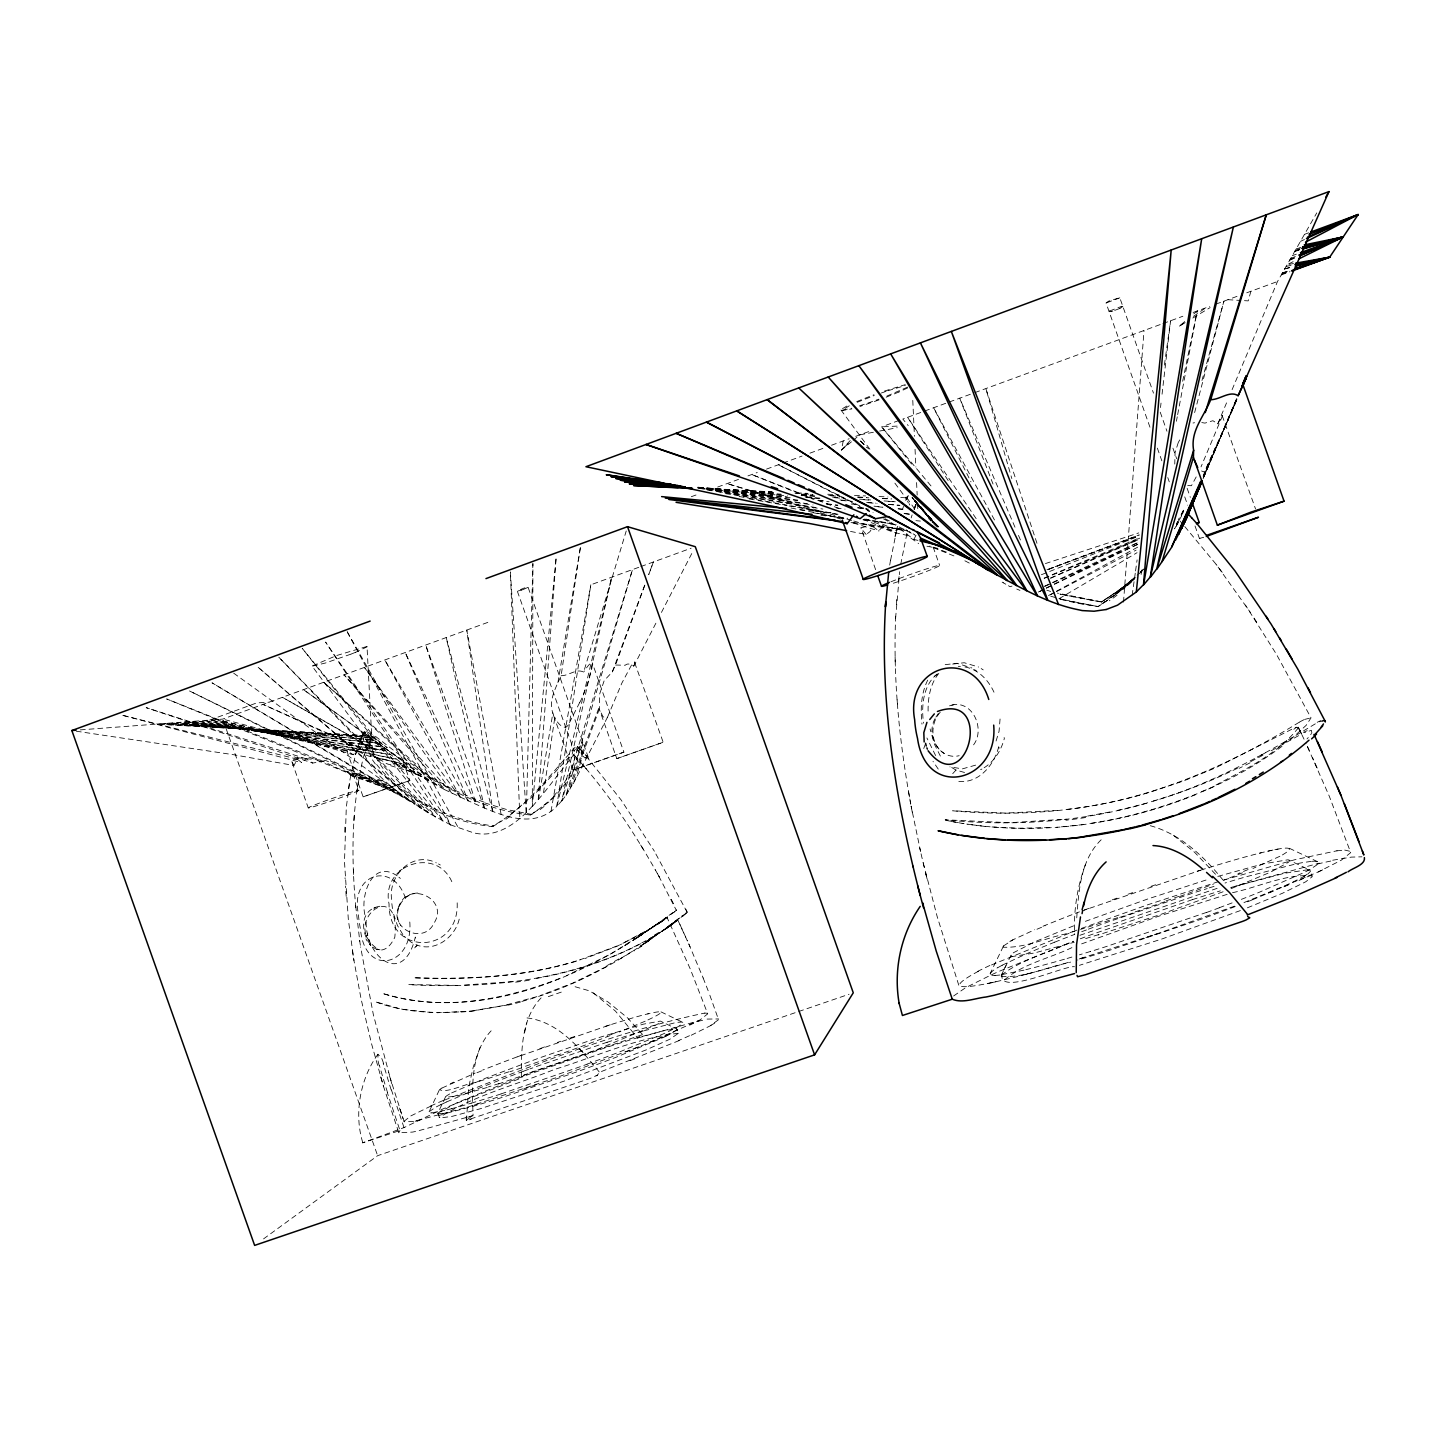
<?xml version="1.0" encoding="UTF-8"?>
<svg xmlns="http://www.w3.org/2000/svg" width="1437" height="1437" viewBox="0 0 1437 1437"><rect width="100%" height="100%" fill="white"/><g stroke="black" fill="none" stroke-linecap="round" stroke-linejoin="round"><path stroke-width="0.75" stroke-dasharray="5 3.75" d="M347.233 631.867L450.841 824.964L473.24 832.724A70.97 51.966 27.6 0 1 476.491 833.46C498.908 837.232 518.326 821.838 532.301 806.229L532.929 563.609M451.649 1092.91L486.047 1078.001L539.755 1057.794L596.948 1038.179L643.237 1024.186L660.391 1021.096L676.899 1029.072L678.426 1033.293L669.876 1039.22L646.003 1049.962L563.681 1081.271L480.263 1108.753L452.206 1116.351L439.65 1118.04L437.782 1113.226L445.47 1096.97M928.104 711.081C927.907 697.304 930.457 682.377 940.121 671.923M391.618 899.454C387.99 875.331 412.688 850.65 436.291 862.865M457.182 902.849C459.319 954.545 388.511 956.683 389.05 903.981C380.374 863.601 438.824 845.154 452.906 884.402M437.028 785.231L323.756 682.234L444.446 789.578L412.185 771.364L368.716 737.343A37.811 7.347 7.6 0 1 366.884 736.247L363.345 735.277L361.316 736.93L355.604 754.353L350.107 778.926L346.299 807.271L344.485 861.859L348.347 919.626L353.825 959.754L361.064 998.859L371.411 1043.298L383.499 1086.354L398.803 1132.769L412.491 1132.087A138.509 11.209 -20.1 0 0 417.341 1131.081L473.078 1115.615C472.055 1086.947 470.42 1052.71 491.58 1030.347M526.337 812.623L532.876 563.627M428.765 780.956L403.456 766.478L403.222 761.772L400.797 759.652L303.476 689.634L436.704 785.428M875.618 569.663L860.961 527.882M409.796 921.997C413.335 966.562 364.513 977.537 360.453 928.913A56.905 28.65 83.6 0 1 358.406 914.13C349.532 871.828 396.037 860.152 406.473 901.807M363.974 735.582L312.027 666.049L336.563 655.559L367.01 646.434L372.363 748.479L369.309 744.312L369.722 742.193M1000.062 719.003L999.056 731.343L995.051 744.33M1183.334 524.954L1179.112 519.853L1176.454 523.858L1179.041 519.655L1174.55 528.852M344.916 827.119L344.611 835.041M895.7 616.204C892.772 681.91 900.029 747.725 912.279 812.21L911.112 806.049L920.901 853.075M1076.744 917.848C1078.738 890.689 1080.57 859.452 1101.496 839.459M895.592 618.215L899.67 571.71M369.758 742.175A8.712 1.886 -69.3 0 1 370.566 739.839C362.896 750.599 359.663 775.872 356.789 791.967L357.328 788.32C351.364 828.466 352.173 869.313 356.017 909.603M353.915 820.725L354.382 814.168M360.921 737.756C360.777 761.089 381.919 779.429 398.606 792.362M532.552 806.265L538.21 799.619L556.173 557.179L532.301 806.229M1123.5 602.139L1144.014 330.51M896.347 604.51L897.011 595.924M667.289 918.207L666.966 917.273L690.263 968.951L707.74 1013.857L700.106 1019.857L644.279 1044.663L557.322 1077.301L468.354 1106.885L413.048 1121.561L404.174 1121.758L388.349 1072.307M1304.042 739.229L1298.455 727.625L1298.114 730.661L1298.294 727.302L1295.114 727.589L1214.858 768.148L1182.974 781.189L1149.061 792.505A236.458 106.338 -12.9 0 1 1134.709 796.601C1075.505 812.3 1013.588 816.45 952.677 810.791L1005.702 813.108L1058.081 810.36M1141.122 574.477L1141.643 570.022M1160.503 407.551L1161.024 403.096M1162.048 394.205L1170.58 320.756L1164.078 367.261M898.448 581.536L899.418 573.758M1132.14 595.313L1135.248 573.183M1135.553 570.956L1137.098 559.891M362.304 735.816L364.244 731.415L370.62 739.049M538.264 799.619L543.384 793.547L554.844 717.386C546.581 703.537 555.4 688.557 561.095 675.749L580.62 545.97L557.43 685.485M895.359 535.265L895.089 536.468L896.814 529.355L890.042 563.035M638.764 567.31L590.823 584.805L556.748 806.373C531.528 832.059 494.903 812.57 468.264 800.804L405.234 652.506L476.042 804.558M916.016 535.408L913.824 539.432L901.664 530.217L891.281 527.828L874.971 520.966M348.544 788.59L349.425 782.967M889.719 565.1L890.832 558.113M368.986 740.72C384.649 792.003 443.764 819.162 493.645 826.024L502.429 820.527M357.508 787.081L358.406 781.548M538.48 799.655L552.886 712.878M1298.473 727.661C1277.87 753.958 1245.16 769.424 1216.043 784.979M900.73 564.31L907.214 532.139M550.982 811.438L590.823 584.805M946.498 552.113L929.775 546.006M1149.959 427.202L1106.041 302.92L1108.61 301.141L1119.764 297.693L1153.498 393.145M644.872 585.11L615.485 665.062L612.306 671.941L604.205 680.581L599.75 693.712L599.301 709.088L616.832 758.628L663.175 742.246L634.148 661.254M541.102 997.871C521.092 1018.833 521.326 1050.788 521.326 1078.001L450.895 1105.556A137.862 11.316 -20.1 0 0 443.207 1108.807L404.013 1127.596L362.555 1142.882L399.971 1130.488L387.289 1092.551M1176.4 421.257L1177.244 416.838M1177.657 414.646L1197.219 310.985L1192.351 315.116M843.232 440.943L841.417 450.086L851.44 441.788M1182.651 381.29L1197.219 310.985M1119.782 297.836L1106.095 302.991M524.631 1032.413L526.822 1022.91M558.544 804.433L561.759 800.804L611.641 577.207L556.891 806.373L558.436 804.558M1222.51 415.778L1201.027 466.863M403.222 761.772L409.85 780.578L363.13 796.852L346.748 750.635L353.286 754.748L360.471 747.905C365.986 755.287 370.512 742.408 376.243 750.94L384.577 748.426M896.49 530.594L897.532 526.301M914.291 509.021L916.357 502.968L914.704 500.902L923.147 510.943M1003.349 946.3L990.183 973.478L991.656 975.256M76.287 731.199L233.8 754.766L293.956 765.472L297.405 759.203L301.644 762.652L306.063 758.79L312.709 763.065L323.002 761.269L337.785 768.328L396.504 790.601M441.877 1088.06A58.683 4.221 -20 0 0 439.65 1089.641C446.458 1093.485 464.187 1084.199 473.509 1082.977A137.054 9.754 -19.9 0 0 486.963 1078.882L511.356 1071.014M1194.632 412.581L1223.911 301.177L1201.961 380.5M421.939 776.537L399.989 764.071L399.235 766.55L421.58 776.752M403.977 1121.363L410.659 1116.01L431.639 1105.718M1250.891 291.262L1248.214 300.89L1242.125 300.531M355.604 754.353L357.166 748.964M561.957 800.84L566.07 795.056L632.496 569.591L561.759 800.804M907.412 496.07L906.531 498.873L893.652 481.467M475.396 799.457L451.883 788.877L430.022 776.501L408.252 761.664L375.847 736.642L366.309 731.433L369.237 735.708A31.183 6.736 51.3 0 1 370.548 737.612L371.159 740.342A8.532 2.425 -68.9 0 1 370.387 742.426L369.543 744.222M582.29 745.102L582.757 741.779L580.297 745.587M561.113 675.731C568.908 675.821 576.435 668.151 583.638 672.103L626.227 530.971M615.611 665.026L625.185 665.241C629.963 660.822 635.334 670.325 634.543 661.433M582.236 745.264L581.446 747.563M1006.008 965.592C982.836 1003.744 1064.799 964.694 1074.481 966.76M911.166 517.895L912.118 514.877M902.616 509.039L903.532 506.381M913.986 509.111L916.375 502.591M566.07 795.056L569.824 789.272L599.301 709.088M648.752 574.602L653.386 561.975L648.734 574.423M1085.294 864.93C1077.193 887.168 1073.421 911.04 1074.714 934.697M581.446 747.599L580.764 749.36M905.669 500.399L906.909 497.04M923.74 748.497L925.679 743.288M566.286 795.092L599.552 706.088M612.306 671.941L644.854 584.805M1183.729 510.853L1182.453 514.033M398.983 906.262C388.134 928.356 423.664 945.672 434.172 922.913C449.386 898.7 407.928 880.073 398.983 906.262L399.791 904.538M586.907 757.568C581.68 759.814 574.782 741.133 574.243 751.335L517.248 590.948L524.146 588.02L528.062 587.212L588.164 757.048M479.994 1047.519L473.276 1066.955L468.767 1086.767L466.468 1120.375L590.445 1078.307L597.343 1075.181L599.498 1072.289L679.917 1040.298M580.764 749.378L621.089 799.906L654.392 851.207M813.162 512.722L843.824 518.649L844.633 517.392M1201.781 422.568L1204.96 423.107L1212.918 420.718L1217.768 423.825L1227.881 399.702M1232.102 389.661L1277.511 281.508L1316.777 212.892M1236.574 398.714L1203.541 477.066M1203.559 477.443L1236.503 398.911M1203.074 478.755L1236.88 398.66L1203.919 476.473M439.219 1090.198L428.909 1112.13A71.868 5.604 -20.1 0 0 429.555 1112.705L429.861 1112.813A79.879 6.251 -20.1 0 0 431.477 1112.903M1203.416 477.515L1236.736 399.737L1203.362 476.958M1203.452 476.85L1237.131 398.911M1203.182 476.599L1237.077 398.857M1229.659 415.886L1205.697 469.073L1203.847 471.929L1201.566 470.959M1235.012 403.617L1237.311 398.372M579.668 702.549L568.333 724.877M1181.196 515.434L1182.256 512.955M1203.218 475.539L1216.654 445.039M569.824 789.272L575.77 778.064L581.931 758.179L581.68 750.635L577.62 746.521L576.237 748.695M579.614 747.042C567.938 762.149 555.185 778.441 543.384 793.547M607.528 717.135L621.844 683.132L632.963 662.331M1178.286 442.488L1175.089 452.547L1174.765 464.079M1182.256 512.937L1183.1 511.662M579.632 747.024L580.297 745.605M1182.579 512.219L1183.477 510.261M1203.703 537.294L1199.428 538.444L1203.056 536.773M1183.495 510.225L1178.232 519.907M395.947 759.059L210.359 720.027L347.646 751.282C354.113 747.599 362.286 753.922 368.59 756.042L400.959 763.406M347.646 751.282L346.766 750.599M927.709 680.15C920.901 693.658 920.434 709.357 921.979 724.14M1181.609 515.919L1178.286 521.811M366.291 731.469L364.477 734.864A4.67 1.347 -67.7 0 1 364.172 735.367L364.172 735.331M360.489 739.534L362.393 735.546L366.884 740.576L370.045 749.324L367.746 741.528L368.95 735.816L367.89 735.798M579.722 702.442C583.602 696.963 603.199 641.98 583.638 672.103M914.345 509.255L915.243 507.045A10.885 1.401 -70.5 0 0 916.213 504.405C916.249 500.166 921.153 509.111 918.638 505.07M1177.855 522.709L1176.795 524.792M1001.248 975.4L1011.163 954.94M908.418 495.567L906.621 498.962L907.555 501.244M1196.195 476.922L1191.435 485.724L1187.716 485.562M935.092 718.644C925.518 734.81 939.223 760.568 959.18 755.7M1217.768 423.825L1222.204 415.724M1181.932 514.051L1181.358 515.147M1311.855 732.852L1311.388 730.319L1304.473 732.672M573.255 783.758L607.456 717.297L605.749 718.015L603.019 716.704L599.355 709.267M633.573 666.552L657.32 620.425M661.433 612.449L693.245 550.676M1175.825 526.589L1174.712 528.582M1178.52 522.206L1174.658 529.157M658.775 876.013L676.306 910.286M1178.52 442.057L1179.759 439.92M616.832 758.628L663.175 742.246M437.782 1113.226L457.505 1102.466L504.153 1083.516A159.435 13.131 -20.1 0 1 523.355 1076.295L603.54 1048.381A169.027 13.975 -20 0 1 635.747 1038.268A144.85 11.891 -20 0 1 640.166 1036.975L665.026 1030.347L676.611 1028.892M973.585 744.851C985.89 728.451 971.789 698.095 949.785 705.639M576.219 748.713L575.59 749.755M990.183 973.478L992.626 970.945A90.854 9.107 -19 0 1 996.38 968.448L997.673 967.676M383.445 1063.218A13.238 4.562 75.7 0 0 381.559 1058.045L377.949 1054.237L377.931 1060.183A13.184 2.748 75 0 0 379.26 1065.715M623.892 752.144L572.932 770.142L623.892 752.144L592.224 662.744M687.209 912.387L654.194 850.866M414.7 772.118L394.025 762.885C386.984 769.675 378.236 753.204 368.59 756.042M568.316 724.913C564.148 731.631 556.335 721.859 554.844 717.386M667.037 917.255L661.685 921.386M935.918 717.099L938.361 713.542M396.271 790.745L352.406 776.249L352.873 773.771L390.774 785.895M377.949 1054.237C359.861 1079.043 353.951 1114.286 362.753 1142.505M1310.67 734.666L1311.496 733.481M528.044 587.356L523.05 589.565M367.333 646.704L355.783 652.236M1060.434 594.199L1101.299 602.067L1121.094 588.667M1061.045 599.463L1098.084 606.594L1108.232 599.93M1001.409 975.094C1020.647 960.347 1045.076 953.773 1067.026 943.947A203.785 21.483 -18.8 0 1 1073.385 941.469M906.657 498.89L905.795 497.885L906.783 497.849M429.07 1111.735L435.662 1107.262A71.958 5.622 -20.1 0 1 440.423 1104.837M940.211 712.285C929.703 723.619 930.26 744.653 943.929 753.293M676.845 1029.844L669.965 1034.353M899.867 528.151C891.838 536.199 884.905 520.499 878.959 531.007L873.121 526.732L869.834 531.762L866.152 534.456L848.8 531.097M593.23 992.859L615.449 1011.091L637.615 1038.035L642.483 1034.46L627.574 1017.917L608.049 1001.984L589.278 990.794L574.261 986.5M415.904 946.534L417.125 945.133C435.609 952.21 455.457 936.78 459.301 918.746L459.05 918.045M414.718 947.899L417.125 945.133L411.305 942.349L404.462 936.475M642.249 1034.73L531.888 1071.948L524.128 1075.163L521.326 1078.001M1141.75 571.207L1139.29 573.776M850.219 440.494L841.417 450.086L850.955 440.925M937.337 673.827C922.877 685.395 921.297 706.142 923.524 723.206M1306.987 738.941L1308.281 737.54M952.713 773.645L956.018 770.052L965.071 772.639M553.335 796.529L562.442 785.716L570.238 773.034L574.764 760.389L573.884 754.874L567.615 758.628L532.893 796.116L509.273 815.767M1140.942 572.052L1143.888 568.926M1003.655 945.833L1012.869 939.834L1034.694 929.721M1140.349 572.68L1142.451 570.489M1222.222 415.688L1255.543 508.949M661.487 922.051L664.684 918.8L638.244 936.996L642.824 933.96M1142.936 569.663L1140.206 572.375L1142.846 569.806M953.629 995.967L965.7 987.632L990.919 975.04A178.457 18.753 -18.9 0 1 999.074 971.358L1073.457 941.217M399.971 1130.488L398.803 1132.769M1135.212 577.818L1113.585 596.121M1134.619 578.41L1132.069 580.853L1135.895 577.207M1140.206 572.375L1141.93 570.74M363.13 796.852L409.868 780.507M1131.242 581.572L1134.458 578.59L1128.746 583.853L1134.458 578.59M686.347 913.267L681.192 917.65M1123.824 586.601L1137.888 574.531M677.186 920.416L647.656 941.253L659.996 932.505M297.639 757.748L325.983 760.64L342.85 767.861L350.987 775.585L351.814 772.855L385.547 781.333M547.587 802.097L543.024 806.013M1130.937 580.764L1124.866 585.739M1127.686 583.494L1133.452 578.608M1128.081 583.153L1134.152 577.925M674.761 911.705L651.105 928.356M1185.148 322.66L1179.382 326.127L1185.866 320.613M1125.854 586.368L1128.404 584.194L1123.483 588.362M853.111 440.387L859.811 434.854L877.396 431.495M1121.686 588.2L1130.272 581.267M1124.327 586.17L1126.842 584.105L1115.112 593.086L1120.878 588.757M1290.228 739.875L1306.179 725.326L1311.029 717.853L1276.361 654.14L1245.43 605.049M466.271 1120.177L473.078 1115.615L467.726 1117.25M1307.939 873.947L1310.4 871.451L1309.987 870.139L1288.827 860.062M1122.926 588.847L1124.722 587.392L1098.084 606.594M675.857 921.53L668.564 926.883L677.797 920.273M1115.058 595.026L1098.119 606.522L1082.995 604.241M1115.902 594.397L1121.596 589.996M674.815 921.386L682.467 915.549M668.007 926.578L676.108 920.398M1120.267 589.332L1123.896 586.458M671.582 923.865L673.45 922.446M1109.741 310.931L1109.166 311.685L1111.088 311.542M666.014 928.068L669.552 925.41M297.585 757.784C296.83 761.269 291.226 758 291.819 761.538L308.254 807.863M1282.002 746.324C1256.71 765.202 1228.958 780.794 1199.626 792.416M1116.836 591.793L1101.389 601.941L1064.871 595.277M906.711 497.885L908.615 500.166A47.565 14.334 4.9 0 0 909.801 502.034L915.567 510.297M654.841 925.554L676.611 909.89M263.546 1238.892L377.644 1155.671L849.051 994.26M662.331 920.919L667.037 917.542L660.499 922.213M537.654 810.127L530.487 814.995C469.755 809.157 420.305 771.328 371.5 739.229M651.392 927.979L657.463 923.632L640.848 935.271L651.392 927.979L647.207 930.907M575.141 747.24C549.437 775.585 526.193 807.81 491.723 826.598C447.32 821.263 403.887 799.852 376.35 764.035M669.75 926.057L675.336 922.105L670.863 925.266M648.841 940.445L653.53 937.158M685.629 913.196L686.599 912.531M659.385 922.985L663.445 920.165L657.841 924.027L664.235 919.698L654.643 926.111L663.768 919.931M1179.382 326.127L1186.387 321.259M1193.411 316.391L1205.661 307.877M665.978 928.643L670.666 925.446L664.595 929.577L673.971 923.111L661.613 931.535L669.049 926.56M1293.821 729.295L1296.749 727.122M691.251 1035.233L709.878 1026.018L718.554 1019.695L709.106 993.165M664.487 918.89L666.822 917.345M638.244 936.996L643.507 933.493M984.147 767.753C994.494 761.233 1001.302 750.132 1004.337 738.42L1004.122 737.522M1112.04 595.205L1101.299 602.067M661.613 931.535L667.738 927.44M611.192 953.737L642.68 934.014M1109.741 310.931L1121.578 306.368M636.16 938.361L639.878 935.918L632.909 940.463L636.914 937.894C563.358 985.872 469.594 1020.036 382.224 993.326C441.608 1012.42 506.525 999.631 563.124 977.088M660.822 922.033L644.944 932.038L652.398 927.458L647.279 930.655L649.344 929.416M639.752 946.552L650.961 938.99L642.105 944.989L644.117 943.678C606.288 969.346 564.705 989.877 520.481 1001.823M665.618 928.859L654.931 935.667L656.727 934.589M530.487 814.995L548.79 802.044A123.277 72.048 -13.3 0 0 555.706 795.254C567.13 782.249 580.961 765.202 578.41 747.006M654.931 935.667L661.667 931.41M408.377 799.906L402.576 795.272L189.343 690.874L408.665 799.726L428.136 812.839L450.841 824.964M632.352 951.312L619.688 959.054M714.62 1023.162L709.878 1026.018M624.43 945.78L630.789 941.81M660.05 932.433L647.656 939.906M652.398 927.458L620.389 944.72M937.607 674.366L934.553 676.198M1192.836 318.026L1210.134 307.59M1304.958 875.941L1285.307 885.91L1252.076 899.939M406.563 896.724L408.701 895.449M402.576 795.272L166.656 698.957L323.002 761.269M1059.033 598.726L1137.044 552.688M596.068 1075.936L597.343 1075.181L596.535 1075.666M402.252 869.205L399.648 870.732M444.464 789.56L468.264 800.804M653.727 936.241C580.189 979.459 492.37 989.249 408.575 984.614L459.301 985.423M442.039 1088.007L475.108 1073.098M1299.21 722.254C1227.575 766.406 1148.468 800.876 1064.081 809.696M642.95 933.044L617.156 946.175L584.949 958.533M1282.397 854.943C1313.58 836.37 1229.318 861.464 1228.455 861.733A179.014 16.939 -18.8 0 0 1203.667 869.205M608.336 955.21L566.645 975.615M1271.206 750.761L1300.018 734.882M1012.869 939.834L1009.798 941.486M1048.507 595.565L1054.417 592.349M1056.375 591.29L1139.056 546.401M606.27 966.67L572.537 983.177L540.546 995.446M1315.304 723.835C1263.141 755.179 1209.451 785.231 1150.48 801.774M1262.925 755.251L1248.322 762.867M1054.704 592.547L1048.759 595.654L1067.098 600.864M1056.698 591.505L1136.128 550.12M1120.788 307.931L1122.854 306.476L1121.596 306.368M640.597 943.732C607.51 961.084 571.405 972.346 534.636 978.687M978.489 971.232C905.741 1010.175 1066.883 963.455 1069.362 961.946M1002.146 965.215L1025.982 954.024A141.042 14.316 -18.9 0 1 1036.616 949.498L1054.74 942.133M1279.864 856.29L1252.956 868.487M846.824 406.06L841.22 409.419A18.196 2.012 -20 0 0 841.884 410.246L851.494 408.234M980.591 769.693L981.902 769.029M907.555 387.128L885.946 396.468M907.609 387.954L898.915 391.996M1120.788 307.949L1119.387 308.614M1044.214 588.99L1038.682 592.17M1046.226 588.002L1052.261 585.003M1054.273 584.015L1138.625 542.198M1293.138 261.696L1287.139 264.677L1293.516 263.546M689.598 1025.21L693.694 1023.216M440.423 1104.837L441.895 1104.137M1243.975 902.58L1318.16 871.972L1341.278 860.206L1350.726 852.59L1329.279 796.206L1305.928 743.288M849.285 405.791L841.471 410.641L851.925 408.916M1038.34 592.044L1044.376 589.152M1046.387 588.182L1052.405 585.29M1054.417 584.32L1138.787 543.779M666.085 1036.311L616.15 1057.219A157.998 12.376 -20 0 1 575.411 1072.397L505.483 1096.341A169.907 13.256 -20 0 1 497.453 1098.91L489.676 1101.335A148.298 11.64 -20 0 1 472.863 1106.382L446.853 1113.136L437.746 1113.657M1237.455 768.274C1198.278 787.476 1156.875 802.044 1114.196 811.061M1318.16 871.972L1323.818 869.313M1044.501 586.242L1050.537 583.422M1052.549 582.488L1138.93 542.054M453.858 1082.115L450.482 1083.66M1300.467 241.38L1304.455 239.53M1304.634 719.416L1311.029 717.853M647.943 1019.929C683.401 1003.349 635.262 1016.911 627.556 1019.498A139.982 10.382 -20 0 0 610.24 1024.815L516.601 1057.093A143.161 10.616 -20 0 0 501.315 1062.823L482.598 1070.098M991.512 964.946L1076.906 930.116M1213.223 786.991C1174.047 804.091 1132.877 817.132 1090.485 823.347M1044.843 586.368L1050.95 583.602M1052.998 582.686L1138.643 544.03M446.781 1101.856L469.881 1091.94M1119.387 308.614L1112.795 311.093M1050.501 578.051L1139.721 538.139M645.159 1021.204L619.311 1032M975.651 765.131L962.431 768.867L949.893 766.855M1050.698 578.213L1138.391 539.665M1311.658 874.935L1298.347 880.755M1289.69 260.223L1295.635 257.636M616.976 946.031L575.554 961.461A184.87 77.544 -6.7 0 1 564.705 964.496C515.488 977.609 464.169 979.675 413.515 977.771C469.648 979.711 526.732 976.711 580.602 959.647M1289.941 259.774L1296.084 257.133M898.897 392.014L886.18 397.205M1319.346 721.823L1320.621 721.284M671.043 1033.562L647.135 1043.513M1044.16 578.087L1139.236 537.941M444.518 1100.113C529.552 1066.757 615.252 1031.748 704.866 1013.049M1283.924 886.791L1290.372 884.114M856.739 401.588L870.373 396.145A54.139 5.928 -20 0 1 874.001 394.78M857.153 402.306L874.271 395.57M1042.957 926.236L1064.422 917.632A182.786 17.334 -18.9 0 1 1079.438 911.866M1044.214 578.357L1138.499 539.576M1290.713 258.426L1296.767 255.948M1195.71 794.643C1117.232 826.598 1029.197 837.412 945.869 820.365L963.526 823.652M1242.484 872.798L1238.55 874.379A174.919 15.681 -18.9 0 1 1223.264 880.36M1268.35 893.095L1273.829 890.886M634.346 1048.615L640.022 1046.37M355.765 652.236L350.844 654.176M1041.394 574.728L1047.627 572.249M1049.711 571.441L1139.056 536.019M1247.37 907.825L1282.487 893.257L1305.712 881.797L1312.143 876.768L1310.508 870.75M630.089 1060.65L637.938 1057.578M1231.132 888.659L1270.739 872.061L1288.199 862.434A66.695 6.377 -18.7 0 0 1287.821 859.793M1071.912 947.63C1049.405 958.515 1021.186 964.137 1002.99 981.255M610.078 1035.628L606.665 1036.939A138.257 9.861 -19.9 0 1 577.171 1048.022L558.49 1054.794M625.616 1052.028L630.394 1050.16M1073.601 925.841L1035.466 941.486L1013.696 952.587A66.102 6.359 -19 0 0 1013.013 956.431L1034.335 953L1074.229 942.259M1240.365 910.573L1162.192 938.9L1079.403 965.323M1223.103 891.766L1160.755 914.417L1098.155 935.02M1079.906 935.289L1219.312 887.599M1081.63 943.875L1157.935 916.483L1230.359 893.329M350.844 654.176L325.48 662.996L312.098 666.211M1046.944 569.788L1139.254 534.905M1048.812 569.124L1139.002 535.103M1202.033 869.726L1082.582 910.699M1085.384 921.333L1147.714 899.005L1208.283 879.3M1049.028 569.214L1138.984 535.678M521.882 1055.135L516.601 1057.093M1084.163 910.088L1088.959 908.31M1219.223 907.735L1230.09 903.657A205.15 19.849 -18.8 0 0 1233.88 902.22M1234.509 906.154L1156.731 933.924L1077.624 959.449M1081.342 928.446L1147.157 904.969L1217.911 881.833M1304.491 234.357L1308.622 232.83M587.068 1064.152L595.924 1060.883A162.273 12.502 -19.9 0 0 605.211 1057.398A156.507 12.089 -19.9 0 0 611.713 1054.92A144.796 11.227 -19.9 0 0 620.012 1051.74L662.798 1034.119A85.16 6.736 -19.9 0 0 668.672 1031.407L676.073 1027.742A71.563 5.676 -19.9 0 0 679.521 1025.784L682.898 1022.515A71.652 5.694 -19.9 0 0 681.964 1022.084L678.282 1022.264A85.663 6.808 -19.9 0 0 674.725 1022.839L643.165 1031.012M1292.294 255.678L1296.354 254.169M1281.247 274.952L1289.69 271.844M691.305 496.717L698.598 494.041M709.447 490.053L738.546 479.383M747.941 475.916L757.263 472.504M766.514 469.109L802.044 456.068M809.947 453.158L825.898 447.302M831.538 445.236L849.177 438.752M855.733 436.345L871.72 430.489M898.987 420.466L881.635 426.843L913.681 466.684M920.776 412.473L902.831 419.065L908.202 425.586M924.584 411.072L972.777 393.379M974.771 392.642L1161.024 324.259M1162.928 323.559L1182.867 316.248M1193.123 312.476L1209.756 306.368M1215.9 304.123L1238.371 295.86M1246.723 292.807L1277.511 281.508M879.085 399.899L859.973 406.491M209.73 720.081L256.774 702.909L269.078 702.19M487.826 622.383L222.735 719.093L80.256 729.888M640.848 566.555L691.125 548.198M1206.685 912.351L1106.777 946.39A224.19 21.591 -18.9 0 1 1094.042 950.414A218.819 21.07 -18.9 0 1 1090.539 951.456M1116.962 898.143L1109.023 900.963M1202.482 918.764L1110.352 950.037A214.347 21.016 -18.9 0 1 1099.197 953.521L1088.222 956.88A189.181 18.717 -18.9 0 1 1077.534 960.06M544.569 1046.944L538.21 1049.226M1179.759 896.454L1203.182 887.94A174.919 15.681 -18.9 0 0 1213.439 884.114M1281.732 274.108L1290.085 271.162M1011.989 586.062L1010.139 586.727A302.524 4.077 29.6 0 1 1008.433 585.739M557.412 1042.436L560.915 1041.214M546.743 1058.943L522.547 1067.26M1164.724 901.789L1132.895 912.657M881.366 393.002L887.886 390.756M548.305 996.631L561.364 992.087M1127.937 894.263L1133.254 892.413M536.342 1084.63L523.787 1088.923M523.05 589.583L521.469 590.086M574.728 1036.472L568.585 1038.574M1145.918 937.589L1156.731 933.924M884.491 391.044L905.274 384.649M1282.217 273.264L1290.48 270.461M1155.653 884.761L1147.642 887.455M585.003 758.035C592.008 757.568 582.057 754.569 581.195 750.599M887.922 390.756L905.346 385.493M1282.451 272.85L1290.677 270.12M1045.418 563.573L1138.751 532.911M607.258 1042.184L539.809 1065.32A196.887 16.058 -20.1 0 0 529.894 1068.912M501.1 1093.898L576.991 1067.835A177.757 13.651 -19.9 0 0 587.14 1064.206M1117.788 917.65L1083.893 928.374A173.141 15.556 -18.9 0 1 1080.534 929.398M859.595 405.809L871.882 401.677A55.253 6.179 -20 0 0 878.851 399.145M1192.387 899.634L1089.911 935.164A203.785 21.483 -18.8 0 0 1079.888 938.954M610.24 1024.815L605.534 1026.305M498.37 1084.001L594.505 1050.573L656.242 1024.85A52.163 3.97 -19.9 0 0 660.751 1021.545L660.391 1021.096M536.881 996.649L504.926 1005.307L474.821 1010.445M474.138 1105.107L481.215 1102.88M949.534 705.836L953.899 704.723M637.615 1038.035L699.514 1020.611M469.163 1119.818L471.39 1119.118M521.469 590.104L518.003 590.984M1197.111 871.253L1200.2 870.301M1223.893 879.983L1294.557 859.793L1337.146 850.74M1231.671 887.258L1319.346 863.116M1079.277 958.928L1087.629 956.377M487.251 1087.468L457.451 1095.874L445.416 1097.365A52.379 3.934 -20.1 0 1 451.631 1092.928M1294.683 251.493L1298.904 250.218M491.723 826.598L493.645 826.024M1217.822 876.408L1262.961 863.924L1287.803 859.811M1232.515 892.7C1258.543 887.114 1285.846 873.624 1312.322 875.887M1294.953 251.026L1301.239 249.176M1112.777 311.093L1111.088 311.542M577.656 760.802L575.932 758.556M1146.313 803.319C1081.199 822.054 1012.474 826.724 945.187 819.808L1009.995 822.718L1066.236 819.108M438.357 1115.615L442.398 1114.501M1295.491 250.074L1299.641 248.942M945.187 664.666L956.988 663.283L971.843 667.971M1024.94 974.555L1031.137 972.885M451.721 1108.663L461.995 1105.861A144.778 11.173 -20 0 0 471.246 1103.149M1284.642 269.024L1291.091 267.318M952.659 664.074L964.227 662.744L978.615 667.037M1284.804 268.737L1291.234 267.084M1296.21 248.817L1300.485 247.739L1296.3 248.655M1259.584 853.201L1261.201 852.806M987.165 983.644L995.913 981.776L989.339 983.124M647.692 1013.929L648.68 1013.696M1023.97 970.155L1000.224 974.933M444.751 1110.424L431.567 1112.867M508.662 1004.786L471.57 1011.145L437.279 1012.744M1271.116 850.488L1267.793 851.225M1286.133 266.42L1292.671 265.037M1193.015 423.017L1194.542 422.712M415.185 1121.183L420.233 1120.141L416.407 1120.896M905.723 497.777L899.113 497.453M1109.867 811.977L1085.851 816.396M1332.692 860.224L1351.319 857.117L1361.935 856.811M1278.086 849.087L1274.87 849.698M879.606 431.064L897.209 427.705M379.835 906.262C344.233 911.938 375.596 976.926 394.798 937.301C401.318 873.93 337.964 923.775 378.614 949.57L376.781 949.085L380.015 949.821M707.076 1019.084L718.626 1018.941M1083.785 824.551L1056.393 827.353M513.099 981.597L462.175 985.189M1311.28 861.392L1302.766 862.595A109.535 10.939 -18.7 0 0 1295.923 863.924L1245.879 876.839A193.241 19.849 -18.8 0 0 1236.251 879.642A210.79 21.753 -18.8 0 0 1228.599 881.941A223.453 23.172 -18.8 0 0 1225.025 883.019M417.718 893.042C402.378 893.239 392.05 912.621 400.618 925.428M860.961 527.864L869.331 525.691L879.893 527.038L893.94 532.408L907.016 535.372L918.656 543.581M458.888 1011.917C430.777 1013.534 401.785 1011.882 375.273 1001.715L401.39 1009.223L432.896 1012.636M1049.441 827.586L1018.707 828.233L991.548 826.94M994.907 975.418L996.057 975.364A100.824 10.113 -19 0 0 1000.08 974.987M897.137 426.106L881.635 426.843L933.134 488.472M1344.709 850.075L1350.726 851.458M958.281 666.319L960.401 666.355M704.974 488.742L698.274 488.436L787.71 495.873M707.202 488.831L771.903 491.741M796.457 492.837L807.612 493.34M827.694 494.238L838.849 494.741M854.476 495.442L865.631 495.945M879.031 496.555L887.958 496.951M1308.137 869.708L1284.534 873.265L1240.472 884.905A214.347 22.669 -18.8 0 0 1230.593 887.797M707.507 489.388L776.968 493.017M801.612 494.31L812.821 494.903M830.748 495.837L839.711 496.304M857.638 497.238L868.846 497.831M882.282 498.531L891.245 498.998M365.824 735.708L157.046 724.068L363.256 736.049M527.02 1017.917C558.616 1021.725 580.638 1049.118 599.498 1072.289M1227.934 299.704L1240.095 300.405M698.687 487.808L772.639 492.065M795.056 493.34L812.983 494.382M828.664 495.28L839.873 495.927M857.799 496.951L866.762 497.471M882.462 498.37L891.425 498.873M366.076 735.708L164.087 723.547L368.716 737.343M707.381 489.119L781.063 494.112M801.163 495.478L814.563 496.376M834.663 497.741L843.591 498.352M863.691 499.717L870.373 500.166M888.246 501.387L894.946 501.836M369.058 737.361L171.003 723.009L372.147 739.839M698.418 487.377L776.698 493.089M801.307 494.885L814.725 495.873M832.616 497.166L843.806 497.992M859.47 499.124L870.642 499.95M884.06 500.92L895.251 501.747M805.582 497.382L821.228 498.711M841.328 500.435L852.5 501.387M868.146 502.716L877.073 503.471M888.246 504.423L899.418 505.375M920.65 508.033L919.896 507.117L923.668 511.482M958.82 781.423C979.19 783.596 994.638 764.322 998.823 746.198L998.625 745.138L999.128 748.264M372.56 739.839L177.811 722.506L376.081 742.983M697.861 487.197L782.231 494.759M806.66 496.951L819.97 498.154M839.962 499.95L848.836 500.741M866.601 502.339L875.474 503.13M888.802 504.333L899.903 505.321M799.924 509.686L833.388 512.847M915.926 520.661L920.381 521.074M697.969 488.239L704.633 488.939M706.86 489.155L791.338 497.867M818.012 500.615L829.131 501.747M851.351 504.046L855.805 504.495M878.025 506.794L882.48 507.243M898.035 508.842L902.49 509.309M698.095 487.305L787.153 496.861M818.336 500.202L825.018 500.902M874.001 506.165L882.911 507.117M898.502 508.788L902.957 509.273M985.279 826.473L966.814 824.102M820.94 515.272L827.604 516.009M829.832 516.26L847.614 518.236M863.17 519.943L892.072 523.14M376.53 743.001L184.511 721.985L380.428 746.593M706.645 489.532L797.589 500.615M826.437 504.118L837.52 505.465M857.494 507.89L868.577 509.237M904.071 513.566L910.735 514.374M697.735 487.52L797.84 500.112M826.76 503.74L837.879 505.141M857.889 507.656L866.798 508.788M904.609 513.53L911.274 514.374M850.973 522.601L904.25 529.355M1101.46 601.834L1057.363 593.104M853.021 522.547L903.819 529.157M380.931 746.611L191.121 721.482L385.116 750.527M1095.21 606.037L1059.841 598.96M717.566 491.562L813.019 504.962M532.139 814.492L506.92 809.606L483.856 802.636M699.118 488.113L705.747 489.065M707.956 489.388L807.432 503.704M836.172 507.854L845.01 509.129M725.631 493.663L732.277 494.705M734.487 495.064L822.898 509.057M385.637 750.563L197.641 720.997L390.128 754.676M707.166 489.945L713.758 491.023M715.967 491.382L819.467 508.123M869.403 520.032L864.032 519.098M749.342 498.944L755.952 500.112M758.161 500.507L786.865 505.573M789.057 505.968L839.837 514.931M864.104 519.206L897.209 525.044M351.023 775.621L384.829 781.638M739.139 496.483L838.022 514.266M878.743 521.577L896.149 524.721M390.648 754.73L204.054 720.512L395.409 759.005M1082.618 604.169L1069.739 601.492M891.281 527.828L906.352 530.738M926.919 546.222L937.553 548.269M791.051 507.997L797.643 509.291M799.834 509.722L806.426 511.015M808.618 511.446L843.824 518.649M896.598 528.708L907.25 530.81M964.946 666.966C979.621 669.606 990.291 682.216 995.41 695.562M379.117 758.341L401.641 763.532M913.824 539.432L917.974 540.402M346.856 750.509L216.592 719.56L314.398 743.342L353.286 754.748M374.141 756.976L401.462 763.478M1150.247 825.7C1180.064 833.783 1203.901 856.398 1222.887 879.875M297.405 759.203L121.444 715.015L301.644 762.652M314.398 743.342L222.735 719.093L377.644 1155.671M351.814 772.855L353.897 776.447L390.469 786.111M1059.859 594.002L1060.829 594.253M390.559 765.67L413.802 772.477M851.638 520.392L727.104 483.586L840.465 518.991M853.794 521.02L873.121 526.732M853.291 522.996L878.959 531.007M1046.783 590.212L1050.681 591.433M306.063 758.79L146.179 707.651L312.709 763.065M362.699 735.241C364.926 727.715 367.908 735.618 366.884 740.576M838.939 508.5L751.713 474.533L813.576 499.429M865.918 519.008L884.617 526.283M1241.317 899.364A197.947 19.202 -18.8 0 0 1249.076 896.347A183.397 17.873 -18.8 0 0 1258.812 892.467L1305.03 872.079A108.673 10.777 -18.7 0 0 1310.382 869.187L1316.13 865.415A91.501 9.089 -18.7 0 0 1317.98 863.583L1318.106 862.056L1315.106 861.248A91.645 9.125 -18.7 0 0 1311.37 861.356M863.044 519.35L891.91 530.954M933.062 547.515L957.383 557.305M360.471 747.905L263.025 704.399L365.483 751.156M956.018 770.052L949.606 766.262M1289.366 848.279L1317.711 861.751M661.002 1011.882L682.647 1022.3M845.477 498.711L778.369 464.762L869.636 511.752M847.453 499.699L863.242 507.692M865.218 508.698L873.103 512.686M884.941 518.685L890.868 521.685M883.521 518.901L915.261 535.247M964.856 560.789L970.801 563.861M1019.947 590.391L1016.767 589.062M438.519 863.996L440.297 865.002M913.106 533.828L914.453 534.6M370.333 747.24L282.442 697.304L376.243 750.94M1002.164 582.129L1003.331 582.811M909.01 531.439L910.465 532.301M408.665 799.726L212.011 682.826L414.682 804.271M906.1 529.714L907.699 530.684M397.133 875.816C371.482 858.32 359.214 897.676 365.555 917.147M842.818 519.116L841.579 517.913M981.184 668.564L983.213 669.876M974.52 669.642L976.639 671.079M399.989 764.071L403.456 766.478M1173.418 835.328L1194.596 852.285L1216.025 874.774M394.025 762.885L399.217 766.55M233.638 673.145L421.49 808.708M403.007 761.808L429.124 780.74M398.929 877.217L400.366 878.42M428.136 812.839L257.349 666.624L421.795 808.546M922.877 510.746L940.696 528.942M347.772 771.148L352.406 776.249M1298.168 727.176L1299.084 728.9M937.894 526.499L927.979 516.332L938.397 526.822M860.547 441.033L868.559 448.847M935.379 523.912L937.265 525.744L930.386 518.865M938.451 526.858L920.309 507.027L926.775 514.68M937.265 525.744L920.309 507.027M860.458 441.069L866.762 447.356M435.303 817.078L278.509 656.889L428.442 812.677M936.924 525.583L918.477 504.782L926.649 514.464M866.152 534.456L860.943 528.223M579.596 1048.992L584.266 1053.824M370.566 945.241L369.614 944.271L370.818 945.51M925.608 513.727L918.477 505.59L929.685 518.128L917.201 504.064M577.405 746.504L580.746 750.096M932.074 520.607L923.973 511.877M929.685 518.128L924.44 512.488L931.176 520.841M930.098 518.308L934.301 522.852L921.907 508.932M934.248 523.607L928.356 516.386M452.17 793.493L344.072 674.833L444.734 789.398M1184.806 526.589L1216.079 564.256L1250.334 612.378M574.315 755.179C607.725 792.074 635.37 833.855 659.493 877.324L655.362 869.924M920.165 507.62L928.158 516.494M588.595 758.413L584.374 753.599M918.477 505.59L922.967 510.728M932.038 521.9L932.882 522.852M921.782 508.824L915.046 500.507M916.285 502.896L921.782 509.363M583.153 765.202L586.871 769.549M919.824 506.489L921.782 508.932L915.351 500.884L916.123 502.178M920.596 507.548L915.01 500.956L915.926 501.98M921.889 509.47L914.704 500.902M928.877 516.979L925.428 512.56M917.974 504.225L916.77 502.734L919.608 506.363M912.172 497.471L920.704 508.087L913.393 499.232M917.417 503.471L923.775 511.267L915.351 500.884M443.063 821.299L302.183 648.285L435.609 816.934M912.064 497.453L919.464 506.578M938.253 769.1L933.008 761.359M915.207 500.759L918.944 505.59M920.704 506.435L924.386 511.231M1222.222 572.339L1216.079 564.256M840.968 409.976L870.319 449.799M460.02 797.266L364.423 667.397L452.475 793.314M935.613 755.557L926.901 737.953M450.625 825.054L325.57 642.07L443.315 821.21M976.154 518.649L907.591 417.305L949.552 482.742M402.881 934.625L397.42 925.464L393.397 913.537M1001.194 976.172C1023.108 978.489 1045.705 967.424 1067.26 963.059A189.181 18.717 -18.9 0 0 1070.637 962.089M908.274 502.645L907.573 501.262M293.956 765.472L291.891 761.682M1254.07 618.072L1257.896 624.071M643.255 849.231L638.818 842.01M371.123 756.509L364.89 744.761L362.393 735.546M467.977 800.948L384.811 659.96L460.307 797.104M678.426 1033.293C636.124 1038.017 595.062 1056.949 554.143 1069.541C515.955 1084.989 473.671 1095.479 439.165 1117.663M347.269 631.849L458.798 828.556M940.373 756.078L934.427 744.222L930.062 728.954M994.494 519.978L933.619 407.749L970.999 481.88M365.932 938.846L367.1 940.966M909.801 505.052L909.028 503.561M673.504 903.729L670.271 897.442M685.808 909.154L687.299 912.244M678.03 920.47L690.065 946.821M1307.383 746.396L1309.251 750.383M679.988 924.584L687.425 940.858M1317.226 768.059L1312.61 757.766M352.873 773.771L358.819 790.278A26.782 1.024 -19.2 0 1 320.271 804.63A26.782 1.024 -19.2 0 1 321.529 802.313A26.782 1.024 -19.2 0 1 358.819 790.368M688.718 943.768L703.16 978.004M1014.989 527.217L959.7 398.175L993.739 485.868M1018.492 535.408L1021.132 541.551M703.142 977.95L709.159 993.29M484.251 808.043L425.711 645.033L476.312 804.433M553.604 715.572L572.932 770.142M1160.234 412.185L1166.952 431.226M1172.933 448.146L1176.669 458.708M1187.142 488.329L1190.321 497.328M1184.735 496.879L1187.68 505.195M1195.027 525.978L1199.428 538.444M1157.36 448.128L1161.85 460.828M1167.778 477.587L1169.269 481.844M933.152 547.048L939.654 565.424M404.013 1127.596L391.421 1089.893M353.286 774.723L353.897 776.447M958.766 985.171L937.211 916.716L922.338 859.47M399.468 1108.017L403.007 1118.561M1036.975 543.276L985.854 388.583L1011.828 478.593M380.679 1076.87L383.499 1086.354M391.762 1083.732L373.351 1014.666L360.597 946.911M492.622 811.366L446.206 637.561L484.503 807.953M925.895 874.199L927.152 879.157L925.518 872.708M924.189 867.194L919.68 847.866M501.118 814.384L466.756 630.071L492.819 811.294M908.579 792.003L910.717 804.073M366.13 921.943C365.896 958.73 403.815 986.5 415.329 937.05L415.473 939.582M352.37 950.414L353.951 960.491M355.693 905.831L359.789 941.325M359.645 940.301L360.723 947.755M391.834 903.639L392.588 909.549M897.119 699.801L897.406 703.986M526.14 812.606L510.386 571.926L519.853 818.569M346.191 896.419L345.491 886.018M345.042 877.827L345.096 878.797M912.782 400.384L914.435 436.255M915.046 449.332L915.872 467.061M916.59 482.563L917.165 495.011M917.56 503.722L917.956 512.416M353.34 869.457L353.556 874.864M895.107 656.853L895.341 666.121M466.253 1116.8L466.271 1120.321M890.958 581.769A30.913 1.419 -19.7 0 1 931.589 567.328A30.913 1.419 -19.7 0 1 931.248 569.555A30.913 1.419 -19.7 0 1 890.599 584.087M1005.81 584.23A302.524 4.077 29.6 0 1 1003.242 582.757M1131.889 580.782A156.597 93.279 -23 0 1 1121.417 589.888M937.211 527.217A181.17 54.911 28.3 0 1 928.446 518.416M1299.425 722.092A121.444 7.131 -35.6 0 1 1304.814 719.29M1336.787 850.884A118.427 11.604 -18.4 0 1 1344.439 850.183M977.501 971.484A142.999 14.388 -19 0 1 990.434 965.197M1117.052 595.169A165.758 109.553 -19.3 0 1 1109.328 600.792M1131.799 581.751A154.064 84.783 -23.9 0 1 1123.123 589.368M1003.583 945.851A74.077 6.844 -19 0 0 1003.385 947.199C1023.988 948.151 1044.43 938.63 1064.476 934.194A173.141 15.556 -18.9 0 0 1077.229 930.404M997.871 967.622A101.38 10.149 -19 0 1 1002.361 965.161M1036.975 929.236A134.126 12.556 -18.9 0 1 1045.13 925.823M1054.758 942.133A195.091 20.046 -18.9 0 1 1061.207 939.6A204.072 21.07 -18.8 0 1 1067.206 937.265A220.885 22.902 -18.8 0 1 1074.696 934.373M1081.72 931.697A220.885 22.902 -18.8 0 1 1088.492 929.164M1088.402 929.164A238.165 24.896 -18.8 0 1 1095.856 926.416A252.75 26.477 -18.8 0 1 1108.161 921.961L1195.458 892.233A243.823 25.417 -18.8 0 1 1207.206 888.605M1214.049 886.378A223.453 23.172 -18.8 0 0 1210.744 887.401A236.369 24.627 -18.8 0 0 1207.349 888.461M1265.422 752.808A181.96 13.939 -24.6 0 1 1257.267 757.173M1250.1 762.796A207.808 43.038 -19.1 0 1 1239.143 768.292M1303.413 732.367A126.743 8.299 -35.3 0 1 1307.185 730.679M1317.208 722.29A128.037 9.161 -37.8 0 1 1320.783 720.673M1085.725 817.509A246.338 117.852 -13.9 0 1 1065.931 820.24M1192.369 899.652A214.347 22.669 -18.8 0 1 1220.372 890.868M1307.526 869.906A74.221 6.969 -16.6 0 1 1309.251 870.103M1286.887 740.989A168.398 29.225 -26.5 0 1 1278.535 747.348M1121.381 589.906A165.381 96.513 -19.5 0 1 1113.118 595.87M995.069 975.346A90.693 9.053 -19 0 1 991.764 975.22M1064.44 959.233A184.762 18.016 -18.9 0 1 1054.219 962.161L1035.071 967.37A137.862 13.616 -18.9 0 1 1024.078 970.101M1090.593 951.42A206.03 19.938 -18.9 0 1 1079.421 954.833M1071.894 957.06A206.03 19.938 -18.9 0 1 1067.511 958.353A192.702 18.699 -18.9 0 1 1064.35 959.287M1132.643 913.106A210.736 17.567 -18.9 0 1 1117.25 918.189M1219.492 907.735A224.37 21.627 -18.9 0 1 1206.882 912.369M1248.124 869.547A150.418 12.232 -19.2 0 1 1237.993 873.66M1179.023 896.311A209.73 18.178 -18.9 0 1 1164.293 901.502M1307.203 874.181A86.076 8.712 -18.7 0 1 1303.988 876.229M1098.802 934.535A176.5 16.184 -18.9 0 1 1083.264 939.295M1252.148 899.939A199.635 19.669 -18.8 0 1 1245.538 902.544M1235.227 906.531A199.635 19.669 -18.8 0 1 1202.446 918.746M1317.424 864.014A161.519 16.382 -18.5 0 1 1330.77 861.05M391.187 1089.947A1027.545 1008.72 -5.1 0 1 383.212 1063.272M658.541 932.595A142.586 15.286 -23.5 0 1 653.512 935.667M649.129 939.744A162.597 34.183 -16.3 0 1 642.105 943.624M677.061 920.039A124.103 6.269 -31.5 0 1 673.181 922.913M665.816 928.464A99.422 1.203 -35.7 0 1 662.511 930.925M683.329 915.225A94.734 1.419 -39.2 0 1 686.078 913.231M683.563 915.225A100.41 1.617 -38.3 0 1 681.084 917.363M529.247 980.214A192.72 87.064 -7.1 0 1 513.207 982.477M676.971 1029.287A57.947 4.778 -17.8 0 1 677.043 1029.772M641.908 945.995A140.125 23.1 -26.5 0 1 634.418 950.881M618.754 958.928A161.034 44.96 -22.8 0 1 605.462 966.454M670.091 925.769A123.097 8.442 -32.4 0 1 664.181 930.206M675.983 920.937A94.734 1.275 -39.3 0 1 680.815 917.183M648.931 940.804A131.917 17.316 -27.9 0 1 640.992 946.157M474.713 1010.732A186.181 95.596 -20 0 1 458.726 1012.205M520.481 1002.056A190.564 100.231 -21.3 0 1 508.626 1005.038M668.87 1034.694A67.341 5.443 -19.9 0 1 664.882 1036.652M499.393 1083.462A139.766 10.149 -19.9 0 1 488.418 1086.911M387.523 1092.479A1033.868 1014.773 -5 0 1 379.494 1065.643M689.509 1035.7A125.181 10.203 -19.9 0 1 678.21 1040.711M697.717 1021.366A126.294 10.203 -19.7 0 1 705.513 1019.713M401.282 795.326A153.382 41.152 29.8 0 1 397.6 792.2M676.144 910.411A95.183 1.814 -35.9 0 1 674.402 911.956M484.053 802.133A162.83 100.069 18.3 0 1 475.647 798.99M704.669 1013.121A92.507 7.293 -19.7 0 1 707.309 1013.444M430.579 1106.023A113.056 8.891 -20.1 0 1 443.512 1100.347M544.03 806.48A130.516 82.843 -8.1 0 1 538.659 810.684M553.748 796.601A121.139 65.886 -15.3 0 1 548.018 802.205M442.129 1104.065A80.238 6.251 -20.1 0 1 447.015 1101.784M469.809 1091.958A111.134 8.82 -20.1 0 1 479.509 1088.043L495.37 1081.845A156.346 12.556 -20.1 0 1 506.04 1077.786A172.656 13.975 -20 0 1 523.787 1071.14M476.958 1072.738A105.584 7.742 -20 0 1 484.197 1069.846M523.769 1071.122A185.912 15.16 -20.1 0 1 529.876 1068.877M607.007 1042.328A190.061 15.448 -20 0 1 615.665 1039.526M643.219 1030.994A151.011 12.179 -20 0 0 636.555 1032.969A164.536 13.292 -20 0 0 631.184 1034.604A174.434 14.136 -20 0 0 618.413 1038.592A184.349 14.981 -20 0 0 615.97 1039.364M641.728 933.475A132.402 17.352 -28.5 0 1 633.627 938.864M375.344 763.963A143.628 65.078 24.7 0 1 370.207 756.383M509.991 816.378A130.102 75.263 -28.3 0 1 503.076 821.192M500.938 1093.97A177.739 13.634 -20 0 1 491.849 1096.88A173.392 13.274 -20 0 1 489.442 1097.599A163.225 12.538 -20 0 1 473.366 1102.52A152.591 11.73 -20 0 1 471.174 1103.185M521.487 1067.907A167.015 10.921 -19.8 0 1 510.045 1071.733M451.829 1108.628A109.14 8.478 -20 0 1 444.859 1110.388M615.611 1032.718A118.624 7.311 -20.1 0 1 607.025 1036.077M558.67 1054.381A166.225 11.406 -19.9 0 1 547.246 1058.422M367.782 933.134L366.597 936.385L367.782 933.134M374.752 907.789L373.871 908.202L375.829 907.304L374.752 907.789M370.225 735.744L374.698 737.738L387.254 747.761L370.225 735.744M917.74 503.381L916.806 503.309L917.74 503.381M374.698 737.738L373.764 737.684L374.698 737.738M1301.509 733.912L1299.246 729.242L1301.509 733.912"/><path stroke-width="1.5" d="M993.686 725.11C998.805 781.674 926.146 800.571 917.524 738.402A72.856 49.092 85.6 0 1 914.65 719.65C904.466 665.331 972.418 646.237 988.782 699.478M1136.308 591.99L1143.511 584.661L1171.191 250.02L1136.308 591.99L1117.537 605.175L1106.203 609.522M888.695 572.375L885.408 606.863L885.767 601.923C879.282 700.861 895.485 799.96 920.237 895.502M1143.762 584.679L1150.354 576.884L1201.691 238.74L1143.636 584.679M1193.626 450.32L1193.428 457.271L1217.355 525.152L1284.049 501.172L1243.041 385.098L1238.119 395.714C1229.838 390.217 1220.103 399.755 1210.726 399.684C1204.134 416.317 1190.141 430.795 1193.626 450.32L1156.767 568.872L1233.377 227.01L1150.354 576.884M1082.061 913.645L1082.636 910.627M1080.48 916.932L1076.529 944.792L1076.241 972.615M1083.624 905.885C1086.821 889.557 1093.521 873.175 1106.131 861.895M1082.079 909.747L1084.127 902.095M1157.18 568.729L1162.084 561.562L1193.428 457.271M1210.726 399.684L1266.266 214.831L1205.266 412.581M1186.082 519.008L1187.519 515.596M1192.117 503.884L1191.758 504.854M1187.77 514.931L1188.65 512.47M1185.723 519.835L1202.158 480.712L1185.723 519.835L1175.43 540.294M1191.74 504.872L1191.219 506.201M1191.219 506.237L1190.572 507.836M1189.818 509.686L1189.225 511.087M1187.088 516.709L1201.817 481.575M1183.962 523.607L1202.176 480.569M1183.872 523.858L1202.14 480.856M1181.501 528.69L1201.673 481.611M1241.999 387.469L1246.382 377.23L1241.999 387.415M1181.609 528.403L1201.799 481.161M1178.645 534.277L1201.691 480.946L1178.789 533.953M1242.484 386.391L1245.987 378.416L1242.43 386.589M1201.35 480.856L1171.73 546.976M1200.524 481.629L1171.712 547.03M1238.119 395.714L1328.956 191.606L585.937 466.72L776.393 507.027L847.094 523.697L853.883 514.805M926.937 722.362L923.811 732.654L924.171 741.959M1077.014 975.382L1077.588 976.729L1085.456 974.753L1242.125 921.53A11.083 1.221 -18.6 0 0 1246.023 919.985L1249.831 917.776L1247.621 916.537M1325.812 197.12L1328.956 191.606M1217.355 525.152L1250.477 512.29L1284.049 501.172M1171.442 547.551L1162.102 561.562M370.153 621.089L71.85 730.535L254.636 1245.394L814.599 1054.866L853.273 992.805L695.292 546.689L627.52 526.678L485.957 578.608M1291.791 271.072L1329.71 257.151L1358.181 214.544L1310.688 232.075M920.219 906.352C900.855 934.391 893.257 970.137 899.203 1003.655M929.739 719.506L934.319 713.902M1150.66 576.92L1156.713 568.872M1322.741 725.847L1314.28 735.223M739.426 475.934L646.003 444.464L860.134 518.685L866.26 513.602M1309.017 740.181C1262.494 781.063 1205.014 808.187 1145.612 824.587M1191.812 501.531L1199.23 522.547L1196.428 523.751M988.027 570.184L736.732 410.874L988.027 570.184C1016.39 585.039 1045.112 602.929 1077.894 609.647A90.836 74.688 15 0 1 1082.169 610.581L1094.06 611.228L1106.131 609.522M884.527 514.464L706.411 422.101L979.549 564.669M937.427 711.477C994.62 690.478 967.604 801.918 928.104 750.761M1245.915 783.309L1249.615 781.189M1347.996 871.846C1352.828 867.858 1365.563 864.894 1364.396 857.602M1305.479 242.17L1358.181 214.544L1309.161 234.411M1234.994 789.236L1218.091 797.607M1299.156 258.732L1343.236 236.925L1304.185 244.919M1337.003 877.45L1296.749 895.359L1247.298 914.956M1306.449 238.596L1358.181 214.544L1307.419 237.177M1211.499 800.625L1216.474 798.379M1299.605 255.912L1343.236 236.925L1302.712 247.056M1205.176 803.409L1209.846 801.379M1300.18 255.373L1343.236 236.925L1302.623 247.2M1203.613 804.091L1179.31 813.576M1298.797 255.103L1343.236 236.925L1301.724 248.367M783.794 478.575L676.162 433.309L875.42 518.739L887.563 516.53M1206.882 535.247L1258.471 517.248L1206.236 536.486M1300.431 252.678L1343.236 236.925L1303.341 248.565M1292.168 270.425L1329.71 257.151L1295.653 263.169M899.059 1002.972L902.418 1015.492L952.264 999.2C962.592 1003.655 975.076 998.176 985.926 997.027A175.009 18.034 -18.9 0 0 994.206 995.248L1074.589 973.567M1294.611 269.06L1329.71 257.151L1294.845 264.57M1173.077 815.767L1162.246 819.306M1294.791 268.755L1329.71 257.151L1295.509 265.971M1160.683 819.791L1141.786 825.197M1303.125 248.96L1343.236 236.925M1295.384 266.186L1329.71 257.151M1136.505 826.562L1140.026 825.664M1134.979 826.94L1123.932 829.544M1130.075 828.484C1067.296 842.962 1001.068 845.261 938.074 830.766L958.084 834.861M1122.028 829.939L1083.606 836.603M1199.159 522.529L1196.644 523.266L1234.832 570.705L1271.116 624.125L1297.701 668.995L1324.968 720.889M1061.727 838.903L1049.8 839.711M71.85 730.535L76.053 730.212M1045.651 839.909L1007.588 839.962M678.192 487.538L633.555 485.526L691.826 488.58M684.874 487.826L691.574 488.131M1152.995 845.567C1172.089 846.501 1189.01 857.188 1203.038 869.439M1005.487 839.873L986.68 838.543M669.57 486.137L629.226 483.82L685.054 487.61M674.043 486.389L685.251 487.035M660.391 484.592L624.61 481.988L684.928 487.125M664.864 484.934L678.282 485.904M653.458 483.227L620.155 480.227L684.623 486.874M657.895 483.622L666.786 484.413M673.45 485.005L677.887 485.419M661.613 496.609L786.542 508.429M984.722 838.364L961.622 835.382M658.002 483.012L615.701 478.467L684.461 486.838M662.457 483.479L671.366 484.431M812.049 514.302L665.313 498.082L835.364 520.248M639.914 480.245L610.994 476.617L677.599 485.957M644.351 480.802L651.033 481.646M655.488 482.203L662.152 483.048M666.606 483.604L671.043 484.161M668.959 499.519L842.1 521.469M643.848 480.156L606.27 474.749L683.635 486.999M648.267 480.802L652.703 481.431M657.122 482.078L663.75 483.03M688.054 487.7L692.49 488.4M676.055 502.321L809.732 523.535L846.627 530.684M920.039 540.905L942.852 546.276M771.256 486.658L777.633 488.796M920.003 539.432L955.443 551.718M914.166 530.145L912.657 529.481M787.925 480.317L794.14 482.94M798.271 484.664L804.486 487.287M808.618 489.029L814.833 491.634M845.872 504.692L852.087 507.315M917.794 533.055L920.614 538.121L970.244 559.406M908.956 527.738L888.479 516.53M939.582 543.024L916.68 531.51M955.12 551.072L968.718 558.131M875.42 518.739L869.475 515.182M979.136 564.903L973.747 561.238M856.524 516.242L857.548 516.961M966.688 556.873L970.065 559.298M997.152 575.339L767.142 399.63L988.44 569.932M1212.648 876.39L1229.497 892.521L1247.621 914.525M1206.523 872.403L1212.433 877.756M1006.888 580.638L798.703 387.936L997.583 575.087M845.836 522.421L847.094 523.697M1196.626 523.248L1192.171 518.326M1192.153 518.326L1187.609 513.422M1016.264 585.577L828.197 377.015L1007.301 580.422M1026.323 590.679L858.859 365.663L1016.677 585.38M1266.051 616.15L1267.973 619.185M1273.883 628.562L1275.769 631.597M1279.559 637.848L1281.409 640.884M1037.083 595.78L890.671 353.879L1026.736 590.499M1286.349 649.183L1291.953 658.847M1197.757 467.564L1194.183 459.589M1310.472 692.508L1308.011 687.838M923.416 904.196L922.626 902.939L936.241 951.096L952.264 999.2M1047.447 600.325L920.416 342.868L1037.406 595.654M1314.047 734.397L1340.901 795.218L1363.839 854.997L1362.402 851.027M1322.238 752.054L1317.442 741.6M1337.452 786.919L1340.901 795.218M1344.385 803.786L1358.971 841.579M926.883 747.851L927.386 749.126M1058.566 604.6L951.33 331.426L1047.753 600.217M627.52 526.678L814.599 1054.866M927.242 556.388L920.614 538.103M877.809 575.896L881.492 586.26M842.351 520.248L863.26 579.327M923.506 907.735L917.686 885.731M925.572 743.288L926.272 746.019M912.8 865.972L913.034 866.906M887.689 584.967A30.913 1.419 -19.7 0 1 889.395 582.398M1324.609 720.727A120.834 9.412 -38.8 0 1 1325.273 722.021M1321.771 721.176A120.834 9.412 -38.8 0 1 1323.423 720.745M1283.007 760.55A178.134 35.422 -24.1 0 1 1280.493 762.382M1263.285 772.064A204.413 59.923 -18.9 0 1 1259.315 774.543M1255.884 776.645A204.413 59.923 -18.9 0 1 1252.435 778.71M1316.561 734.038A156.795 20.423 -31.1 0 1 1311.586 738.905M1323.459 723.925A127.893 10.257 -37.8 0 1 1321.214 726.96M1291.486 753.437A167.806 28.92 -25.8 0 1 1289.276 755.197M1083.552 836.981A236.171 119.415 -12.4 0 1 1068.553 838.669M1066.577 838.849A236.171 119.415 -12.4 0 1 1061.62 839.28M1145.684 824.802A241.919 126.061 -13.4 0 1 1130.129 828.718M1346.397 872.277A159.687 16.382 -18.7 0 1 1335.242 877.881M1246.041 376.171L1242.592 384.362L1246.041 376.171M1246.418 376.063L1242.089 386.337L1246.418 376.063M1246.526 376.44L1242.179 386.679L1246.526 376.44M878.636 575.393A34.003 1.706 -19.7 0 0 927.278 556.514A34.003 1.706 -19.7 0 0 879.893 571.8A34.003 1.706 -19.7 0 0 878.636 575.393"/></g></svg>
